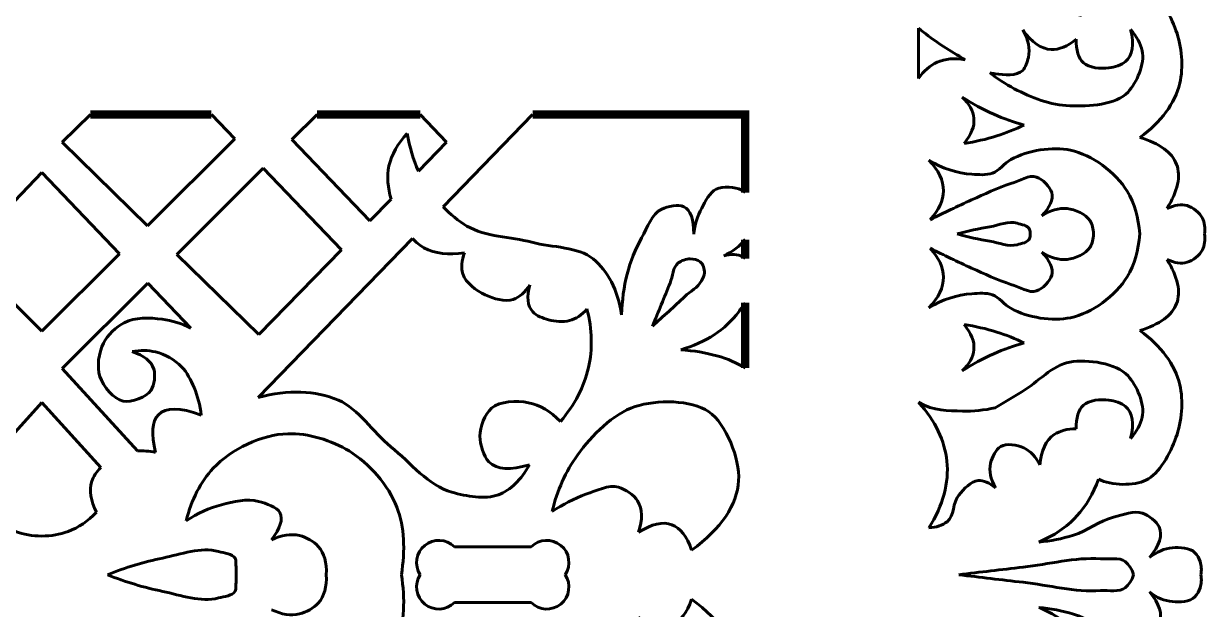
# Model space of a CAD drawing. Header units: millimetres. Extents: x -446 to 69, y -171 to 180.
# Drawn here: x -19.6 to 65.2, y -9.8 to 32.3 of the extents above; entities that cross this region are included whole.
import ezdxf

# ---------------------------------------------------------------- set-up
doc = ezdxf.new("R2010")
doc.units = ezdxf.units.MM
doc.linetypes.add('K5LT32775', pattern=[0])
doc.linetypes.add('K5LT32776', pattern=[0])

msp = doc.modelspace()

# ---------------------------------------------------------------- linework, layer by layer
at = {"color": 30, "linetype": 'K5LT32776', "lineweight": 60, "true_color": 0xff8000}
for p, q in [((44.602, 31.955), (44.602, 28.335)), ((-14.83, 25.754), (-16.867, 23.764)), ((-6.147, 25.754), (-4.475, 24.017)), ((1.445, 25.754), (-0.366, 23.951)), ((8.85, 25.754), (10.736, 23.763)), ((16.912, 25.754), (10.483, 19.13)), ((-16.867, 23.764), (-10.734, 17.768)), ((-4.475, 24.017), (-10.734, 17.768)), ((-0.366, 23.951), (5.233, 18.129)), ((10.736, 23.763), (8.717, 21.696)), ((-18.318, 21.585), (-23.896, 15.764)), ((-18.318, 21.585), (-12.74, 15.764)), ((-2.432, 21.895), (-8.638, 15.719)), ((-2.432, 21.895), (3.198, 16.045)), ((6.748, 19.68), (5.233, 18.129)), ((8.284, 16.865), (-2.799, 5.448)), ((-23.896, 15.764), (-18.318, 10.195)), ((-12.74, 15.764), (-18.318, 10.195)), ((-8.638, 15.719), (-2.746, 9.958)), ((3.198, 16.045), (-2.746, 9.958)), ((-10.715, 13.652), (-16.868, 7.529)), ((-10.715, 13.652), (-7.618, 10.42)), ((-16.868, 7.529), (-11.462, 1.607)), ((-18.318, 5.08), (-22.547, 0.411)), ((-18.318, 5.08), (-14.089, 0.411)), ((16.803, -5.276), (11.293, -5.276)), ((16.803, -9.276), (11.293, -9.276))]:
    msp.add_line(p, q, dxfattribs=at)
at = {"color": 30, "linetype": 'K5LT32776', "true_color": 0xff8000, "const_width": 0.6}
for points in [[(-14.83, 25.754), (-6.147, 25.754)], [(1.445, 25.754), (8.85, 25.754)], [(16.912, 25.754), (32.174, 25.754), (32.174, 20.154)], [(32.174, 16.777), (32.174, 15.416)], [(32.174, 12.242), (32.174, 7.554)]]:
    msp.add_lwpolyline(points, dxfattribs=at)
at = {"color": 30, "linetype": 'K5LT32775', "lineweight": 60, "true_color": 0xff8000}
for centre, start, end in [((10.17, -6.399), 45, 213.5549), ((17.925, -6.399), 326.4451, 135), ((10.17, -8.154), 146.4451, 315), ((17.925, -8.154), 225, 33.5549)]:
    msp.add_arc(centre, 1.588, start, end, dxfattribs=at)
at = {"color": 30, "linetype": 'K5LT32776', "lineweight": 60, "true_color": 0xff8000}
for points, knots in [([(56.181, 32.8), (56.371, 33.513), (56.668, 34.066), (57.072, 34.459), (57.904, 35.269), (59.921, 35.323), (60.932, 34.848), (61.905, 34.391), (62.68, 32.925), (63.086, 31.796), (63.5, 30.645), (63.638, 29.155), (63.355, 27.996), (62.997, 26.525), (62.04, 25.229), (60.483, 24.106)], [0, 0, 0, 0, 1, 1, 1, 2, 2, 2, 3, 3, 3, 4, 4, 4, 5, 5, 5, 5]), ([(47.959, 29.681), (47.819, 29.768), (47.68, 29.854), (47.541, 29.933), (46.512, 30.523), (45.532, 31.197), (44.602, 31.955)], [0, 0, 0, 0, 1, 1, 1, 2, 2, 2, 2]), ([(59.825, 31.856), (60.271, 31.362), (60.55, 30.853), (60.662, 30.33), (60.864, 29.389), (60.269, 28.04), (59.645, 27.368), (58.787, 26.444), (56.84, 26.327), (55.456, 26.38), (54.117, 26.431), (52.694, 26.965), (51.476, 27.607), (50.861, 27.931), (50.274, 28.315), (49.715, 28.758)], [0, 0, 0, 0, 1, 1, 1, 2, 2, 2, 3, 3, 3, 4, 4, 4, 5, 5, 5, 5]), ([(52.106, 31.825), (52.502, 31.116), (52.628, 30.477), (52.491, 29.847), (52.423, 29.531), (52.288, 29.141), (52.087, 28.923), (51.689, 28.492), (50.743, 28.606), (50.11, 28.678), (49.977, 28.693), (49.845, 28.72), (49.715, 28.758)], [0, 0, 0, 0, 1, 1, 1, 2, 2, 2, 3, 3, 3, 4, 4, 4, 4]), ([(55.93, 31.161), (55.299, 30.644), (54.698, 30.399), (54.127, 30.425), (53.406, 30.459), (52.732, 30.926), (52.106, 31.825)], [0, 0, 0, 0, 1, 1, 1, 2, 2, 2, 2]), ([(55.93, 31.161), (55.902, 30.374), (56.073, 29.808), (56.443, 29.462), (56.832, 29.1), (57.677, 29.023), (58.269, 29.103), (58.675, 29.158), (59.185, 29.306), (59.466, 29.552), (59.978, 30), (60.098, 30.768), (59.825, 31.856)], [0, 0, 0, 0, 1, 1, 1, 2, 2, 2, 3, 3, 3, 4, 4, 4, 4]), ([(47.959, 29.681), (47.197, 29.828), (46.523, 29.769), (45.936, 29.504), (45.424, 29.272), (44.979, 28.882), (44.602, 28.335)], [0, 0, 0, 0, 1, 1, 1, 2, 2, 2, 2]), ([(47.747, 27.003), (48.475, 26.529), (49.232, 26.118), (50.017, 25.772), (50.717, 25.463), (51.441, 25.205), (52.187, 24.999)], [0, 0, 0, 0, 1, 1, 1, 2, 2, 2, 2]), ([(47.747, 27.003), (48.257, 26.512), (48.536, 26.005), (48.583, 25.483), (48.635, 24.902), (48.398, 24.301), (47.873, 23.683)], [0, 0, 0, 0, 1, 1, 1, 2, 2, 2, 2]), ([(52.187, 24.999), (51.549, 24.691), (50.896, 24.431), (50.228, 24.219), (49.462, 23.977), (48.677, 23.798), (47.873, 23.683)], [0, 0, 0, 0, 1, 1, 1, 2, 2, 2, 2]), ([(7.916, 24.396), (7.227, 23.662), (6.788, 22.884), (6.599, 22.062), (6.432, 21.335), (6.522, 20.478), (6.748, 19.68)], [0, 0, 0, 0, 1, 1, 1, 2, 2, 2, 2]), ([(60.483, 24.106), (61.925, 23.676), (62.808, 23.032), (63.13, 22.176), (63.45, 21.328), (63.221, 20.27), (62.442, 19.004)], [0, 0, 0, 0, 1, 1, 1, 2, 2, 2, 2]), ([(60.482, 17.18), (60.402, 18.357), (60.102, 19.379), (59.584, 20.246), (58.77, 21.608), (57.034, 22.872), (55.52, 23.188), (54.209, 23.462), (52.469, 23.199), (51.231, 22.515), (50.763, 22.257), (50.405, 21.711), (49.909, 21.543), (49.464, 21.392), (48.921, 21.437), (48.438, 21.468), (47.37, 21.536), (46.34, 21.877), (45.346, 22.49)], [0, 0, 0, 0, 1, 1, 1, 2, 2, 2, 3, 3, 3, 4, 4, 4, 5, 5, 5, 6, 6, 6, 6]), ([(45.346, 22.49), (46.053, 21.753), (46.402, 21.013), (46.393, 20.271), (46.385, 19.583), (46.069, 18.893), (45.446, 18.201)], [0, 0, 0, 0, 1, 1, 1, 2, 2, 2, 2]), ([(45.446, 18.201), (46.423, 18.702), (47.412, 19.176), (48.413, 19.623), (49.342, 20.037), (50.263, 20.489), (51.231, 20.795), (51.835, 20.986), (52.555, 21.446), (53.076, 21.268), (53.505, 21.122), (54.073, 20.569), (54.173, 20.146), (54.289, 19.655), (54.048, 19.099), (53.45, 18.476)], [0, 0, 0, 0, 1, 1, 1, 2, 2, 2, 3, 3, 3, 4, 4, 4, 5, 5, 5, 5]), ([(32.174, 20.154), (32.089, 20.222), (32.002, 20.279), (31.917, 20.324), (31.431, 20.579), (30.572, 20.635), (30.086, 20.396), (29.63, 20.172), (29.308, 19.529), (29.044, 19.031), (28.745, 18.465), (28.553, 17.842), (28.47, 17.164)], [0, 0, 0, 0, 1, 1, 1, 2, 2, 2, 3, 3, 3, 4, 4, 4, 4]), ([(23.299, 11.383), (23.001, 13.186), (22.321, 14.522), (21.261, 15.389), (20.186, 16.269), (18.333, 16.202), (16.863, 16.586), (15.311, 16.992), (13.531, 16.956), (12.195, 17.753), (11.588, 18.116), (11.001, 18.597), (10.483, 19.13)], [0, 0, 0, 0, 1, 1, 1, 2, 2, 2, 3, 3, 3, 4, 4, 4, 4]), ([(28.47, 17.164), (28.491, 18.242), (28.251, 18.901), (27.752, 19.139), (27.374, 19.32), (26.612, 19.165), (26.172, 18.96), (25.48, 18.637), (25.133, 17.633), (24.736, 16.913), (23.829, 15.268), (23.35, 13.424), (23.299, 11.383)], [0, 0, 0, 0, 1, 1, 1, 2, 2, 2, 3, 3, 3, 4, 4, 4, 4]), ([(53.45, 18.476), (54.081, 18.887), (54.688, 19.062), (55.27, 18.999), (55.843, 18.938), (56.623, 18.62), (56.916, 18.127), (57.07, 17.867), (57.153, 17.551), (57.165, 17.18)], [0, 0, 0, 0, 1, 1, 1, 2, 2, 2, 3, 3, 3, 3]), ([(62.442, 19.004), (62.973, 19.263), (63.452, 19.333), (63.879, 19.214), (64.298, 19.097), (64.787, 18.71), (64.986, 18.316), (65.146, 17.999), (65.195, 17.62), (65.135, 17.18)], [0, 0, 0, 0, 1, 1, 1, 2, 2, 2, 3, 3, 3, 3]), ([(47.391, 17.18), (48.165, 17.394), (48.946, 17.568), (49.735, 17.703), (50.378, 17.812), (51.073, 18.117), (51.68, 17.952), (51.99, 17.867), (52.465, 17.789), (52.577, 17.503), (52.614, 17.41), (52.63, 17.302), (52.627, 17.18)], [0, 0, 0, 0, 1, 1, 1, 2, 2, 2, 3, 3, 3, 4, 4, 4, 4]), ([(60.482, 17.18), (60.402, 16.003), (60.102, 14.981), (59.584, 14.113), (58.77, 12.751), (57.034, 11.487), (55.52, 11.171), (54.209, 10.898), (52.469, 11.16), (51.231, 11.844), (50.763, 12.103), (50.405, 12.649), (49.909, 12.817), (49.464, 12.968), (48.921, 12.923), (48.438, 12.892), (47.37, 12.823), (46.34, 12.483), (45.346, 11.869)], [0, 0, 0, 0, 1, 1, 1, 2, 2, 2, 3, 3, 3, 4, 4, 4, 5, 5, 5, 6, 6, 6, 6]), ([(47.391, 17.18), (48.165, 16.966), (48.946, 16.791), (49.735, 16.657), (50.378, 16.547), (51.073, 16.242), (51.68, 16.408), (51.99, 16.492), (52.465, 16.57), (52.577, 16.856), (52.614, 16.95), (52.63, 17.057), (52.627, 17.18)], [0, 0, 0, 0, 1, 1, 1, 2, 2, 2, 3, 3, 3, 4, 4, 4, 4]), ([(53.45, 15.884), (54.081, 15.472), (54.688, 15.298), (55.27, 15.36), (55.843, 15.422), (56.623, 15.739), (56.916, 16.233), (57.07, 16.493), (57.153, 16.808), (57.165, 17.18)], [0, 0, 0, 0, 1, 1, 1, 2, 2, 2, 3, 3, 3, 3]), ([(62.442, 15.355), (62.973, 15.097), (63.452, 15.027), (63.879, 15.146), (64.298, 15.263), (64.787, 15.649), (64.986, 16.044), (65.146, 16.361), (65.195, 16.739), (65.135, 17.18)], [0, 0, 0, 0, 1, 1, 1, 2, 2, 2, 3, 3, 3, 3]), ([(8.284, 16.865), (8.538, 16.591), (8.816, 16.358), (9.113, 16.197), (9.91, 15.766), (10.878, 15.647), (12.015, 15.838)], [0, 0, 0, 0, 1, 1, 1, 2, 2, 2, 2]), ([(45.346, 11.869), (46.053, 12.607), (46.402, 13.347), (46.393, 14.089), (46.385, 14.777), (46.069, 15.467), (45.446, 16.158)], [0, 0, 0, 0, 1, 1, 1, 2, 2, 2, 2]), ([(45.446, 16.158), (46.423, 15.657), (47.412, 15.183), (48.413, 14.737), (49.342, 14.323), (50.263, 13.871), (51.231, 13.565), (51.835, 13.374), (52.555, 12.914), (53.076, 13.091), (53.505, 13.237), (54.073, 13.79), (54.173, 14.213), (54.289, 14.704), (54.048, 15.261), (53.45, 15.884)], [0, 0, 0, 0, 1, 1, 1, 2, 2, 2, 3, 3, 3, 4, 4, 4, 5, 5, 5, 5]), ([(12.015, 15.838), (11.806, 15.263), (11.766, 14.754), (11.896, 14.312), (12.083, 13.676), (12.876, 13.117), (13.511, 12.816), (14.097, 12.538), (14.937, 12.285), (15.516, 12.487), (15.97, 12.645), (16.369, 12.994), (16.713, 13.534)], [0, 0, 0, 0, 1, 1, 1, 2, 2, 2, 3, 3, 3, 4, 4, 4, 4]), ([(25.507, 10.571), (25.937, 11.593), (26.36, 12.618), (26.775, 13.646), (26.97, 14.13), (26.973, 14.817), (27.357, 15.1), (27.582, 15.267), (27.937, 15.396), (28.229, 15.391), (28.464, 15.387), (28.768, 15.327), (28.936, 15.184), (29.129, 15.019), (29.263, 14.657), (29.247, 14.394), (29.236, 14.2), (29.116, 13.992), (29.019, 13.812), (28.766, 13.343), (28.232, 13.061), (27.834, 12.69), (27.068, 11.974), (26.292, 11.267), (25.507, 10.571)], [0, 0, 0, 0, 1, 1, 1, 2, 2, 2, 3, 3, 3, 4, 4, 4, 5, 5, 5, 6, 6, 6, 7, 7, 7, 8, 8, 8, 8]), ([(32.174, 15.416), (32.115, 15.47), (32.053, 15.514), (31.989, 15.548), (31.636, 15.735), (31.181, 15.759), (30.624, 15.62)], [0, 0, 0, 0, 1, 1, 1, 2, 2, 2, 2]), ([(60.483, 10.253), (61.925, 10.684), (62.808, 11.327), (63.13, 12.184), (63.45, 13.032), (63.221, 14.089), (62.442, 15.355)], [0, 0, 0, 0, 1, 1, 1, 2, 2, 2, 2]), ([(16.713, 13.534), (16.472, 12.67), (16.542, 12.021), (16.923, 11.589), (17.17, 11.308), (17.66, 11.131), (18.06, 11.021), (18.53, 10.891), (19.099, 10.833), (19.556, 10.961), (20.017, 11.09), (20.436, 11.369), (20.812, 11.799)], [0, 0, 0, 0, 1, 1, 1, 2, 2, 2, 3, 3, 3, 4, 4, 4, 4]), ([(27.536, 8.87), (29.359, 9.398), (30.748, 10.307), (31.702, 11.599), (31.848, 11.797), (32.014, 12.015), (32.174, 12.242)], [0, 0, 0, 0, 1, 1, 1, 2, 2, 2, 2]), ([(-7.618, 10.42), (-8.292, 10.758), (-8.979, 10.973), (-9.68, 11.063), (-10.566, 11.178), (-11.641, 11.212), (-12.402, 10.814), (-12.987, 10.508), (-13.598, 9.926), (-13.898, 9.339), (-14.241, 8.667), (-14.379, 7.64), (-14.147, 6.949), (-13.914, 6.252), (-13.144, 5.305), (-12.485, 5.183), (-11.897, 5.074), (-10.799, 5.444), (-10.469, 5.973), (-10.236, 6.346), (-10.145, 7.065), (-10.282, 7.489), (-10.461, 8.044), (-10.981, 8.459), (-11.841, 8.736)], [0, 0, 0, 0, 1, 1, 1, 2, 2, 2, 3, 3, 3, 4, 4, 4, 5, 5, 5, 6, 6, 6, 7, 7, 7, 8, 8, 8, 8]), ([(20.812, 11.799), (21.187, 10.316), (21.223, 8.911), (20.922, 7.585), (20.61, 6.213), (19.937, 4.924), (18.902, 3.72)], [0, 0, 0, 0, 1, 1, 1, 2, 2, 2, 2]), ([(47.747, 7.356), (48.257, 7.848), (48.536, 8.355), (48.583, 8.876), (48.635, 9.458), (48.398, 10.058), (47.873, 10.677)], [0, 0, 0, 0, 1, 1, 1, 2, 2, 2, 2]), ([(52.187, 9.361), (51.549, 9.669), (50.896, 9.929), (50.228, 10.14), (49.462, 10.382), (48.677, 10.561), (47.873, 10.677)], [0, 0, 0, 0, 1, 1, 1, 2, 2, 2, 2]), ([(57.514, -0.411), (58.481, -0.913), (60.071, -0.893), (60.932, -0.489), (61.905, -0.032), (62.68, 1.435), (63.086, 2.563), (63.5, 3.714), (63.638, 5.205), (63.355, 6.363), (62.997, 7.834), (62.04, 9.131), (60.483, 10.253)], [0, 0, 0, 0, 1, 1, 1, 2, 2, 2, 3, 3, 3, 4, 4, 4, 4]), ([(47.747, 7.356), (48.475, 7.831), (49.232, 8.242), (50.017, 8.588), (50.717, 8.897), (51.441, 9.154), (52.187, 9.361)], [0, 0, 0, 0, 1, 1, 1, 2, 2, 2, 2]), ([(-11.841, 8.736), (-11.248, 8.848), (-10.687, 8.841), (-10.158, 8.715), (-9.482, 8.555), (-8.769, 8.154), (-8.287, 7.656), (-7.897, 7.252), (-7.623, 6.687), (-7.394, 6.16), (-7.126, 5.541), (-6.953, 4.883), (-6.874, 4.186)], [0, 0, 0, 0, 1, 1, 1, 2, 2, 2, 3, 3, 3, 4, 4, 4, 4]), ([(59.825, 2.504), (60.271, 2.998), (60.55, 3.507), (60.662, 4.03), (60.864, 4.971), (60.269, 6.319), (59.645, 6.992), (58.787, 7.916), (56.761, 8.21), (55.456, 7.979), (54.232, 7.763), (53.175, 6.551), (52.024, 5.854), (51.389, 5.469), (50.758, 5.089), (50.113, 4.711)], [0, 0, 0, 0, 1, 1, 1, 2, 2, 2, 3, 3, 3, 4, 4, 4, 5, 5, 5, 5]), ([(16.682, 0.619), (16.079, -0.472), (15.337, -1.19), (14.456, -1.536), (13.505, -1.91), (12.146, -1.646), (11.116, -1.356), (9.434, -0.882), (8.146, 0.76), (6.736, 1.911), (5.436, 2.972), (4.419, 4.629), (2.966, 5.25), (1.302, 5.962), (-0.62, 6.027), (-2.799, 5.448)], [0, 0, 0, 0, 1, 1, 1, 2, 2, 2, 3, 3, 3, 4, 4, 4, 5, 5, 5, 5]), ([(18.902, 3.72), (18.195, 4.459), (17.43, 4.91), (16.61, 5.071), (15.782, 5.234), (14.537, 5.193), (13.953, 4.676), (13.48, 4.258), (13.13, 3.342), (13.127, 2.665), (13.125, 2.06), (13.386, 1.219), (13.773, 0.834), (14.355, 0.255), (15.325, 0.183), (16.682, 0.619)], [0, 0, 0, 0, 1, 1, 1, 2, 2, 2, 3, 3, 3, 4, 4, 4, 5, 5, 5, 5]), ([(28.32, -5.516), (30.46, -3.946), (31.585, -2.283), (31.695, -0.525), (31.793, 1.051), (30.804, 3.551), (29.541, 4.43), (28.304, 5.291), (25.818, 5.291), (24.262, 4.789), (22.674, 4.276), (21.161, 2.73), (20.133, 1.306), (19.286, 0.132), (18.676, -1.22), (18.302, -2.751)], [0, 0, 0, 0, 1, 1, 1, 2, 2, 2, 3, 3, 3, 4, 4, 4, 5, 5, 5, 5]), ([(50.113, 4.711), (49.325, 4.529), (48.543, 4.449), (47.766, 4.468), (46.702, 4.495), (45.73, 4.452), (44.602, 5.112)], [0, 0, 0, 0, 1, 1, 1, 2, 2, 2, 2]), ([(44.602, 5.112), (45.816, 3.747), (46.498, 2.332), (46.647, 0.868), (46.805, -0.673), (46.373, -2.269), (45.351, -3.919)], [0, 0, 0, 0, 1, 1, 1, 2, 2, 2, 2]), ([(55.93, 3.198), (55.902, 3.985), (56.073, 4.552), (56.443, 4.897), (56.832, 5.26), (57.677, 5.337), (58.269, 5.256), (58.675, 5.201), (59.185, 5.053), (59.466, 4.808), (59.978, 4.359), (60.098, 3.591), (59.825, 2.504)], [0, 0, 0, 0, 1, 1, 1, 2, 2, 2, 3, 3, 3, 4, 4, 4, 4]), ([(-6.874, 4.186), (-8.403, 4.74), (-9.428, 4.746), (-9.95, 4.206), (-10.41, 3.73), (-10.479, 2.83), (-10.158, 1.505)], [0, 0, 0, 0, 1, 1, 1, 2, 2, 2, 2]), ([(-7.95, -3.403), (-7.57, -1.869), (-6.923, -0.612), (-6.011, 0.367), (-4.742, 1.729), (-2.505, 2.784), (-0.661, 2.845), (0.77, 2.892), (2.499, 2.367), (3.743, 1.606), (5.184, 0.725), (6.56, -0.871), (7.167, -2.434), (7.723, -3.866), (7.764, -5.53), (7.49, -7.276)], [0, 0, 0, 0, 1, 1, 1, 2, 2, 2, 3, 3, 3, 4, 4, 4, 5, 5, 5, 5]), ([(55.93, 3.198), (55.286, 3.202), (54.759, 3.064), (54.351, 2.783), (53.746, 2.367), (53.4, 1.64), (53.312, 0.601)], [0, 0, 0, 0, 1, 1, 1, 2, 2, 2, 2]), ([(53.312, 0.601), (53.019, 1.197), (52.638, 1.606), (52.169, 1.827), (51.702, 2.047), (50.916, 2.173), (50.507, 1.931), (50.161, 1.727), (49.875, 1.153), (49.779, 0.726), (49.657, 0.179), (49.775, -0.41), (50.132, -1.041)], [0, 0, 0, 0, 1, 1, 1, 2, 2, 2, 3, 3, 3, 4, 4, 4, 4]), ([(-14.089, 0.411), (-14.383, 0.11), (-14.626, -0.233), (-14.729, -0.573), (-14.926, -1.223), (-14.815, -1.964), (-14.396, -2.796)], [0, 0, 0, 0, 1, 1, 1, 2, 2, 2, 2]), ([(24.508, -4.229), (24.823, -3.304), (24.803, -2.556), (24.448, -1.985), (24.18, -1.555), (23.569, -1.141), (23.072, -0.998), (22.37, -0.797), (21.483, -1.247), (20.738, -1.507), (19.884, -1.804), (19.072, -2.219), (18.302, -2.751)], [0, 0, 0, 0, 1, 1, 1, 2, 2, 2, 3, 3, 3, 4, 4, 4, 4]), ([(50.132, -1.041), (49.693, -0.674), (49.277, -0.501), (48.886, -0.521), (48.382, -0.547), (47.852, -1.13), (47.494, -1.56), (47.064, -2.076), (47.168, -3.082), (46.662, -3.472), (46.326, -3.73), (45.889, -3.88), (45.351, -3.919)], [0, 0, 0, 0, 1, 1, 1, 2, 2, 2, 3, 3, 3, 4, 4, 4, 4]), ([(57.514, -0.411), (57.155, -1.449), (56.636, -2.338), (55.957, -3.077), (55.232, -3.866), (54.325, -4.484), (53.234, -4.932)], [0, 0, 0, 0, 1, 1, 1, 2, 2, 2, 2]), ([(-7.95, -3.403), (-7.146, -2.866), (-6.302, -2.483), (-5.417, -2.253), (-4.567, -2.031), (-3.581, -1.791), (-2.754, -2.013), (-2.22, -2.157), (-1.426, -2.423), (-1.228, -2.821), (-0.996, -3.291), (-1.195, -3.939), (-1.827, -4.766)], [0, 0, 0, 0, 1, 1, 1, 2, 2, 2, 3, 3, 3, 4, 4, 4, 4]), ([(-22.24, -2.796), (-21.633, -3.43), (-20.954, -3.888), (-20.204, -4.168), (-19.619, -4.386), (-18.99, -4.497), (-18.318, -4.5)], [0, 0, 0, 0, 1, 1, 1, 2, 2, 2, 2]), ([(-14.396, -2.796), (-15.004, -3.43), (-15.683, -3.888), (-16.433, -4.168), (-17.018, -4.386), (-17.646, -4.497), (-18.318, -4.5)], [0, 0, 0, 0, 1, 1, 1, 2, 2, 2, 2]), ([(53.234, -4.932), (54.091, -4.855), (54.92, -4.694), (55.723, -4.449), (56.728, -4.143), (57.597, -3.396), (58.611, -3.14), (59.282, -2.971), (60.085, -2.651), (60.689, -2.87), (61.132, -3.03), (61.698, -3.456), (61.874, -3.846), (62.139, -4.434), (61.91, -5.168), (61.188, -6.049)], [0, 0, 0, 0, 1, 1, 1, 2, 2, 2, 3, 3, 3, 4, 4, 4, 5, 5, 5, 5]), ([(28.32, -5.516), (27.982, -4.531), (27.51, -3.922), (26.902, -3.691), (26.256, -3.445), (25.458, -3.625), (24.508, -4.229)], [0, 0, 0, 0, 1, 1, 1, 2, 2, 2, 2]), ([(-1.827, -4.766), (-1.111, -4.419), (-0.443, -4.319), (0.178, -4.467), (0.655, -4.58), (1.206, -4.884), (1.524, -5.245), (1.957, -5.735), (2.145, -6.412), (2.1, -7.276)], [0, 0, 0, 0, 1, 1, 1, 2, 2, 2, 3, 3, 3, 3]), ([(-13.606, -7.276), (-12.309, -6.755), (-10.988, -6.356), (-9.641, -6.077), (-8.331, -5.807), (-6.906, -5.265), (-5.641, -5.61), (-5.235, -5.72), (-4.609, -5.756), (-4.446, -6.095), (-4.364, -6.264), (-4.387, -6.521), (-4.377, -6.735), (-4.368, -6.915), (-4.368, -7.095), (-4.377, -7.276)], [0, 0, 0, 0, 1, 1, 1, 2, 2, 2, 3, 3, 3, 4, 4, 4, 5, 5, 5, 5]), ([(61.188, -6.049), (61.717, -5.626), (62.264, -5.39), (62.83, -5.343), (63.354, -5.298), (64.091, -5.329), (64.45, -5.696), (64.612, -5.86), (64.75, -6.11), (64.824, -6.34), (64.918, -6.629), (64.932, -6.941), (64.866, -7.276)], [0, 0, 0, 0, 1, 1, 1, 2, 2, 2, 3, 3, 3, 4, 4, 4, 4]), ([(47.495, -7.276), (49.032, -7.089), (50.569, -6.909), (52.108, -6.735), (53.963, -6.525), (55.822, -6.015), (57.676, -6.132), (58.265, -6.169), (59.019, -6.007), (59.443, -6.34), (59.708, -6.549), (59.909, -6.861), (60.045, -7.276)], [0, 0, 0, 0, 1, 1, 1, 2, 2, 2, 3, 3, 3, 4, 4, 4, 4]), ([(-13.606, -7.276), (-12.309, -7.797), (-10.988, -8.197), (-9.641, -8.475), (-8.331, -8.746), (-6.906, -9.287), (-5.641, -8.943), (-5.235, -8.833), (-4.609, -8.797), (-4.446, -8.458), (-4.364, -8.289), (-4.387, -8.032), (-4.377, -7.817), (-4.368, -7.637), (-4.368, -7.457), (-4.377, -7.276)], [0, 0, 0, 0, 1, 1, 1, 2, 2, 2, 3, 3, 3, 4, 4, 4, 5, 5, 5, 5]), ([(-7.95, -11.15), (-7.57, -12.684), (-6.923, -13.94), (-6.011, -14.92), (-4.742, -16.282), (-2.505, -17.336), (-0.661, -17.397), (0.77, -17.445), (2.499, -16.919), (3.743, -16.158), (5.184, -15.278), (6.56, -13.682), (7.167, -12.119), (7.723, -10.687), (7.764, -9.023), (7.49, -7.276)], [0, 0, 0, 0, 1, 1, 1, 2, 2, 2, 3, 3, 3, 4, 4, 4, 5, 5, 5, 5]), ([(-1.827, -9.786), (-1.111, -10.134), (-0.443, -10.234), (0.178, -10.086), (0.655, -9.972), (1.206, -9.669), (1.524, -9.308), (1.957, -8.818), (2.145, -8.141), (2.1, -7.276)], [0, 0, 0, 0, 1, 1, 1, 2, 2, 2, 3, 3, 3, 3]), ([(47.495, -7.276), (49.032, -7.463), (50.569, -7.644), (52.108, -7.818), (53.963, -8.028), (55.822, -8.538), (57.676, -8.42), (58.265, -8.383), (59.019, -8.546), (59.443, -8.213), (59.708, -8.004), (59.909, -7.692), (60.045, -7.276)], [0, 0, 0, 0, 1, 1, 1, 2, 2, 2, 3, 3, 3, 4, 4, 4, 4]), ([(61.188, -8.504), (61.717, -8.927), (62.264, -9.162), (62.83, -9.21), (63.354, -9.254), (64.091, -9.223), (64.45, -8.857), (64.612, -8.692), (64.75, -8.442), (64.824, -8.213), (64.918, -7.924), (64.932, -7.612), (64.866, -7.276)], [0, 0, 0, 0, 1, 1, 1, 2, 2, 2, 3, 3, 3, 4, 4, 4, 4]), ([(28.32, -9.036), (30.46, -10.606), (31.585, -12.27), (31.695, -14.027), (31.793, -15.604), (30.804, -18.104), (29.541, -18.983), (28.304, -19.843), (25.818, -19.844), (24.262, -19.342), (22.674, -18.829), (21.161, -17.283), (20.133, -15.859), (19.286, -14.685), (18.676, -13.333), (18.302, -11.801)], [0, 0, 0, 0, 1, 1, 1, 2, 2, 2, 3, 3, 3, 4, 4, 4, 5, 5, 5, 5]), ([(28.32, -9.036), (27.982, -10.022), (27.51, -10.63), (26.902, -10.862), (26.256, -11.107), (25.458, -10.928), (24.508, -10.323)], [0, 0, 0, 0, 1, 1, 1, 2, 2, 2, 2]), ([(53.234, -9.621), (54.091, -9.698), (54.92, -9.859), (55.723, -10.104), (56.728, -10.409), (57.597, -11.157), (58.611, -11.413), (59.282, -11.582), (60.085, -11.901), (60.689, -11.683), (61.132, -11.523), (61.698, -11.097), (61.874, -10.706), (62.139, -10.119), (61.91, -9.385), (61.188, -8.504)], [0, 0, 0, 0, 1, 1, 1, 2, 2, 2, 3, 3, 3, 4, 4, 4, 5, 5, 5, 5]), ([(57.514, -14.142), (57.155, -13.103), (56.636, -12.215), (55.957, -11.476), (55.232, -10.687), (54.325, -10.069), (53.234, -9.621)], [0, 0, 0, 0, 1, 1, 1, 2, 2, 2, 2])]:
    msp.add_open_spline(points, degree=3, knots=knots, dxfattribs=at)
for points in [[(8.717, 21.696), (8.339, 22.519), (8.073, 23.419), (7.916, 24.396)], [(30.624, 15.62), (31.267, 15.923), (31.784, 16.309), (32.174, 16.777)], [(32.174, 7.554), (30.989, 8.294), (29.443, 8.732), (27.536, 8.87)], [(-10.158, 1.505), (-10.621, 1.591), (-11.055, 1.625), (-11.462, 1.607)]]:
    msp.add_open_spline(points, degree=3, dxfattribs=at)

doc.saveas('drawing.dxf')
